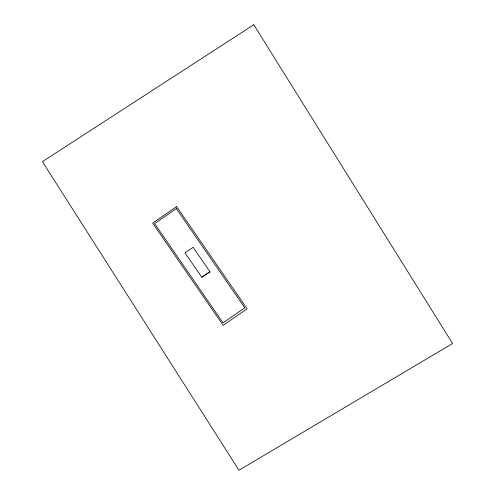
<?xml version="1.0" encoding="UTF-8"?>
<svg xmlns="http://www.w3.org/2000/svg" width="495" height="495" viewBox="0 0 495 495"><rect width="100%" height="100%" fill="white"/><g stroke="black" fill="none" stroke-linecap="round" stroke-linejoin="round"><path stroke-width="0.74" d="M201.787 277.243L209.899 271.65L193.1 247.29L184.981 252.889L201.787 277.243L210.047 271.86M176.616 206.594L152.664 223.121L223.171 325.326L247.123 308.806L176.616 206.594M176.338 208.599L154.589 223.604L223.041 322.833L244.79 307.828L176.338 208.599M253.787 24.75L42.403 161.636L238.98 470.25L452.597 343.505L253.787 24.75"/></g></svg>
